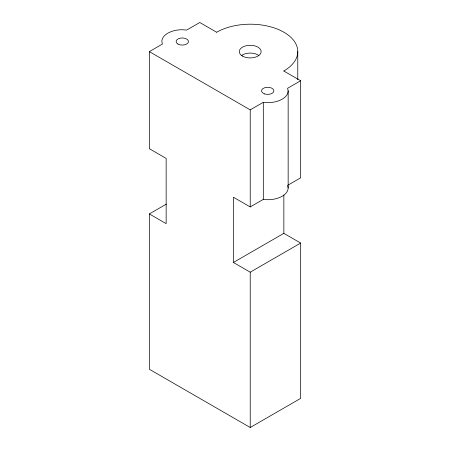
<?xml version="1.0" encoding="UTF-8"?>
<svg xmlns="http://www.w3.org/2000/svg" width="450" height="450" viewBox="0 0 450 450"><rect width="100%" height="100%" fill="white"/><g stroke="black" fill="none" stroke-linecap="round" stroke-linejoin="round"><path stroke-width="0.67" d="M287.578 185.372L300.662 177.817L300.662 80.747L287.578 88.301L288.157 90.844L288.157 187.914A20.453 11.807 0 0 1 267.711 199.721L263.306 199.384L250.222 206.938L233.409 197.235L233.409 262.468L283.849 233.347L283.849 194.963M283.849 233.347L300.662 243.056L300.662 398.379L250.222 427.5L149.338 369.253L149.338 213.93L166.151 223.639L166.151 158.4L149.338 148.697L149.338 51.621L162.422 44.066L161.843 41.529A20.453 11.807 0 0 1 182.289 29.723L186.694 30.054L199.778 22.5L216.591 32.209M149.338 51.621L250.222 109.867L263.306 102.313L267.711 102.651A20.453 11.807 0 0 0 288.157 90.844M149.338 213.93L166.354 204.109M233.409 262.468L250.222 272.177L300.662 243.056M283.849 71.038L300.662 80.747M287.724 186.007L288.157 187.914M297.776 51.615L297.776 79.633M263.306 102.313L263.306 199.384M250.222 109.867L250.222 206.938M250.222 272.177L250.222 427.5M216.664 32.248A47.559 27.427 -0.1 0 1 283.911 32.22A47.559 27.427 -0.1 0 1 283.793 71.004M241.543 55.541A10.941 6.317 0 0 1 258.896 55.541M242.488 56.081A10.941 6.317 0 0 0 260.786 53.252A10.941 6.317 0 0 0 247.388 45.517A10.941 6.317 0 0 0 242.488 56.081M177.992 44.089A6.182 3.572 0 0 0 188.286 42.396A6.182 3.572 0 0 0 180.596 38.093A6.182 3.572 0 0 0 177.992 44.089M264.617 93.932A6.182 3.572 0 0 0 273.892 90.844A6.182 3.572 0 0 0 264.617 87.75A6.182 3.572 0 0 0 264.617 93.932"/></g></svg>
